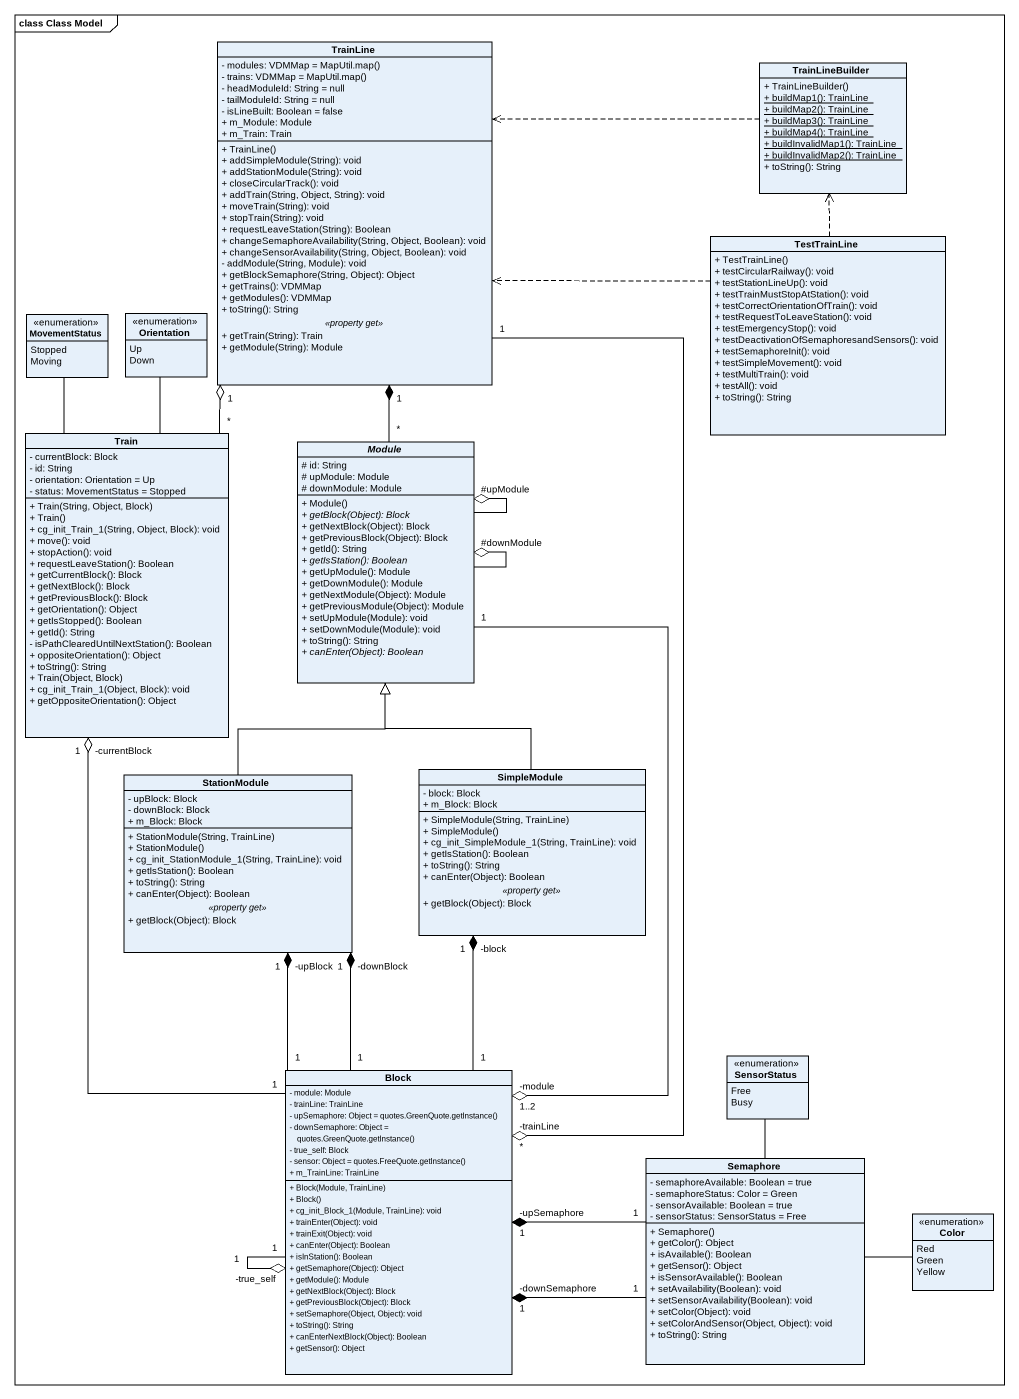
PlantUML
@startuml
mainframe class Class Model
hide circle
hide empty members
skinparam classAttributeIconSize 0
class TrainLine {
  {field} - modules: VDMMap = MapUtil.map()
  {field} - trains: VDMMap = MapUtil.map()
  - headModuleId: String = null
  - tailModuleId: String = null
  - isLineBuilt: Boolean = false
  + m_Module: Module
  + m_Train: Train
  --
  + TrainLine()
  + addSimpleModule(String): void
  + addStationModule(String): void
  + closeCircularTrack(): void
  + addTrain(String, Object, String): void
  + moveTrain(String): void
  + stopTrain(String): void
  + requestLeaveStation(String): Boolean
  + changeSemaphoreAvailability(String, Object, Boolean): void
  + changeSensorAvailability(String, Object, Boolean): void
  - addModule(String, Module): void
  + getBlockSemaphore(String, Object): Object
  + getTrains(): VDMMap
  + getModules(): VDMMap
  + toString(): String
  .. <<property get>> ..
  + getTrain(String): Train
  + getModule(String): Module
}
class TrainLineBuilder {
  + TrainLineBuilder()
  {static} + buildMap1(): TrainLine
  {static} + buildMap2(): TrainLine
  {static} + buildMap3(): TrainLine
  {static} + buildMap4(): TrainLine
  {static} + buildInvalidMap1(): TrainLine
  {static} + buildInvalidMap2(): TrainLine
  + toString(): String
}
class TestTrainLine {
  + TestTrainLine()
  + testCircularRailway(): void
  + testStationLineUp(): void
  + testTrainMustStopAtStation(): void
  + testCorrectOrientationOfTrain(): void
  + testRequestToLeaveStation(): void
  + testEmergencyStop(): void
  + testDeactivationOfSemaphoresandSensors(): void
  + testSemaphoreInit(): void
  + testSimpleMovement(): void
  + testMultiTrain(): void
  + testAll(): void
  + toString(): String
}
enum MovementStatus {
  Stopped
  Moving
}
enum Orientation {
  Up
  Down
}
class Train {
  - currentBlock: Block
  - id: String
  - orientation: Orientation = Up
  - status: MovementStatus = Stopped
  + Train(String, Object, Block)
  + Train()
  + cg_init_Train_1(String, Object, Block): void
  + move(): void
  + stopAction(): void
  + requestLeaveStation(): Boolean
  + getCurrentBlock(): Block
  + getNextBlock(): Block
  + getPreviousBlock(): Block
  + getOrientation(): Object
  + getIsStopped(): Boolean
  + getId(): String
  - isPathClearedUntilNextStation(): Boolean
  + oppositeOrientation(): Object
  + toString(): String
  + Train(Object, Block)
  + cg_init_Train_1(Object, Block): void
  + getOppositeOrientation(): Object
}
abstract class Module {
  # id: String
  # upModule: Module
  # downModule: Module
  + Module()
  {abstract} + getBlock(Object): Block
  + getNextBlock(Object): Block
  + getPreviousBlock(Object): Block
  + getId(): String
  {abstract} + getIsStation(): Boolean
  + getUpModule(): Module
  + getDownModule(): Module
  + getNextModule(Object): Module
  + getPreviousModule(Object): Module
  + setUpModule(Module): void
  + setDownModule(Module): void
  + toString(): String
  {abstract} + canEnter(Object): Boolean
}
class StationModule {
  - upBlock: Block
  - downBlock: Block
  + m_Block: Block
  --
  + StationModule(String, TrainLine)
  + StationModule()
  + cg_init_StationModule_1(String, TrainLine): void
  + getIsStation(): Boolean
  + toString(): String
  + canEnter(Object): Boolean
  .. <<property get>> ..
  + getBlock(Object): Block
}
class SimpleModule {
  - block: Block
  + m_Block: Block
  --
  + SimpleModule(String, TrainLine)
  + SimpleModule()
  + cg_init_SimpleModule_1(String, TrainLine): void
  + getIsStation(): Boolean
  + toString(): String
  + canEnter(Object): Boolean
  .. <<property get>> ..
  + getBlock(Object): Block
}
enum SensorStatus {
  Free
  Busy
}
class Block {
  - module: Module
  - trainLine: TrainLine
  {field} - upSemaphore: Object = quotes.GreenQuote.getInstance()
  {field} - downSemaphore: Object = quotes.GreenQuote.getInstance()
  - true_self: Block
  {field} - sensor: Object = quotes.FreeQuote.getInstance()
  + m_TrainLine: TrainLine
  + Block(Module, TrainLine)
  + Block()
  + cg_init_Block_1(Module, TrainLine): void
  + trainEnter(Object): void
  + trainExit(Object): void
  + canEnter(Object): Boolean
  + isInStation(): Boolean
  + getSemaphore(Object): Object
  + getModule(): Module
  + getNextBlock(Object): Block
  + getPreviousBlock(Object): Block
  + setSemaphore(Object, Object): void
  + toString(): String
  + canEnterNextBlock(Object): Boolean
  + getSensor(): Object
}
class Semaphore {
  - semaphoreAvailable: Boolean = true
  - semaphoreStatus: Color = Green
  - sensorAvailable: Boolean = true
  - sensorStatus: SensorStatus = Free
  + Semaphore()
  + getColor(): Object
  + isAvailable(): Boolean
  + getSensor(): Object
  + isSensorAvailable(): Boolean
  + setAvailability(Boolean): void
  + setSensorAvailability(Boolean): void
  + setColor(Object): void
  + setColorAndSensor(Object, Object): void
  + toString(): String
}
enum Color {
  Red
  Green
  Yellow
}
TrainLine "1" --o "-trainLine\n*" Block
TrainLineBuilder .left.> TrainLine
TestTrainLine .left.> TrainLine
TestTrainLine .up.> TrainLineBuilder
MovementStatus -- Train
Orientation -- Train
Train "*" -up-o "1" TrainLine
Module "*" -up-* "1" TrainLine
Module --o "#downModule" Module
Module --o "#upModule" Module
Module "1" --o "-module\n1..2" Block
StationModule -up-|> Module
SimpleModule -up-|> Module
Block "1" -up-o "-currentBlock\n1" Train
Block "1" -up-* "-downBlock\n1" StationModule
Block "1" -up-* "-upBlock\n1" StationModule
Block "1" -up-* "-block\n1" SimpleModule
Block "1" --o "-true_self\n1" Block
Semaphore -up- SensorStatus
Semaphore "1" -left-* "-upSemaphore\n1" Block
Semaphore "1" -left-* "-downSemaphore\n1" Block
Semaphore -right- Color
@enduml
